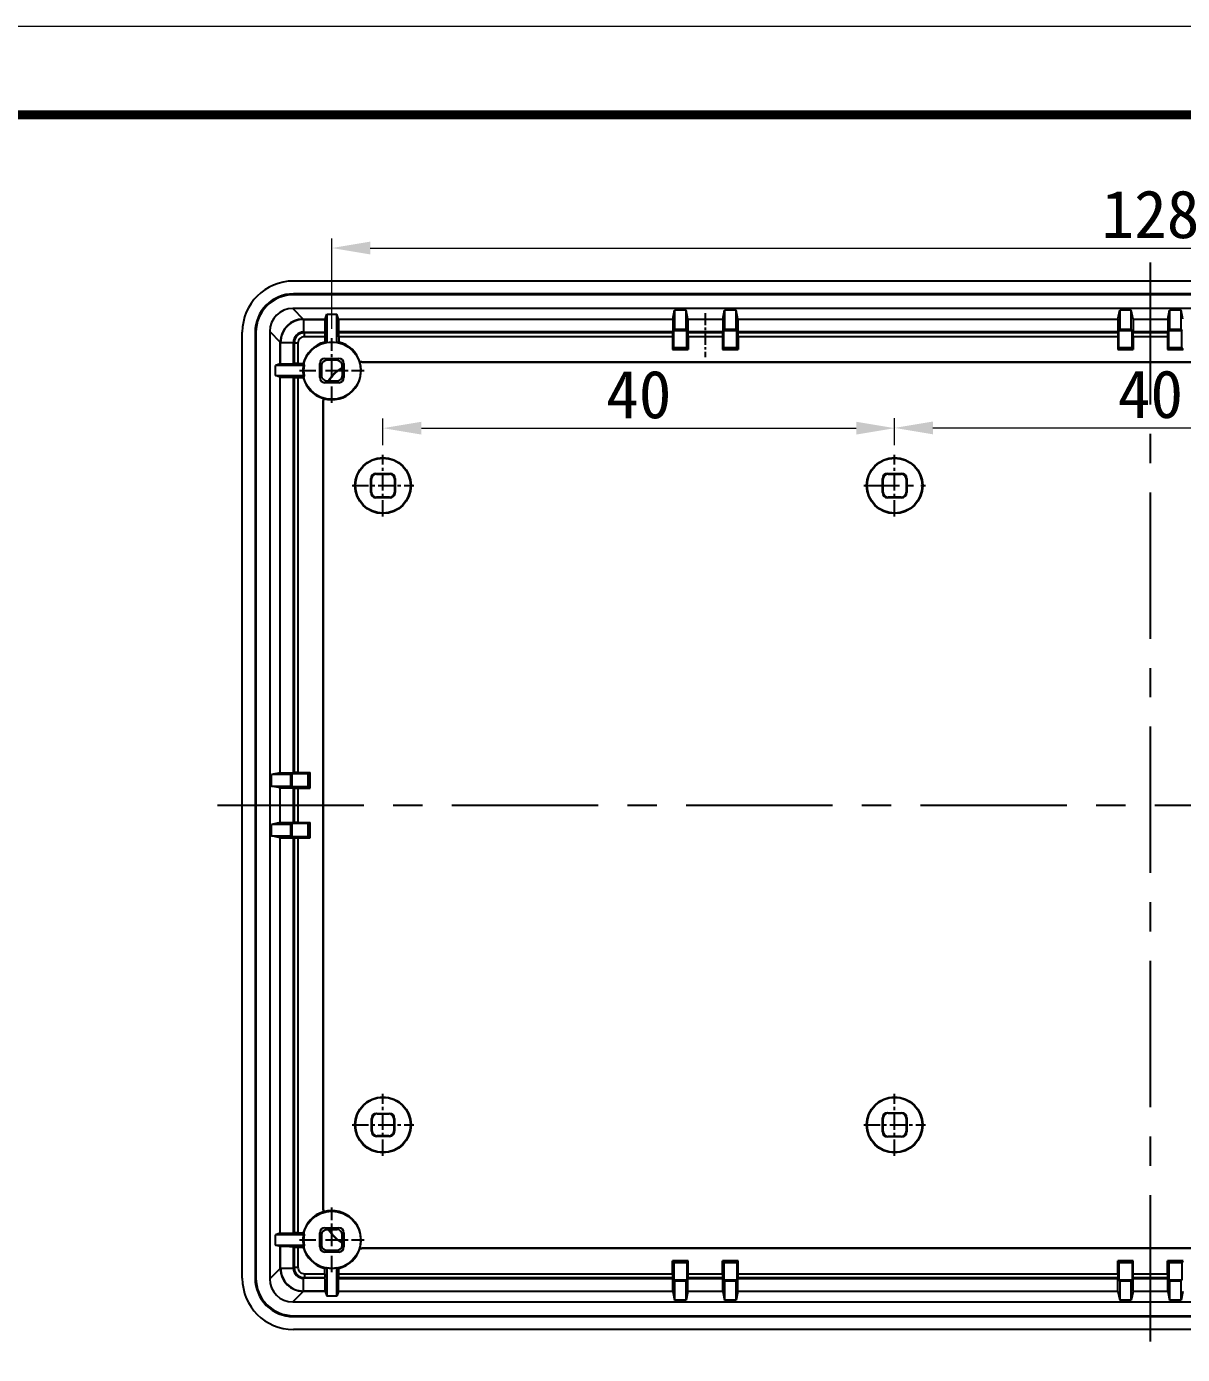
# Model space of a CAD drawing. Header units: millimetres. Extents: x 1893 to 2294, y -410 to -132.
# Drawn here: x 2103.8 to 2194.2, y -235.5 to -131.6 of the extents above; entities that cross this region are included whole.
import ezdxf

# ---------------------------------------------------------------- set-up
doc = ezdxf.new("R2010")
doc.units = ezdxf.units.MM
doc.linetypes.add('CENTER', pattern=[50.8, 31.75, -6.35, 6.35, -6.35])
doc.layers.add('dim', color=3, linetype='Continuous', lineweight=9)
doc.layers.add('from', color=7, linetype='Continuous', lineweight=13)
doc.styles.add('宋体', font='SimSun.ttf')
doc.dimstyles.new('YanXiu', dxfattribs={"dimscale": 1.5, "dimtxt": 2.5, "dimasz": 2.2, "dimexe": 0.65, "dimexo": 0.65, "dimgap": 0.5, "dimtad": 1, "dimdsep": 46, "dimtxsty": '宋体', "dimcen": 0, "dimclrd": 3, "dimclre": 3, "dimclrt": 3, "dimazin": 2, "dimtfac": 1, "dimtofl": 0, "dimtmove": 0, "dimatfit": 3, "dimfxl": 1, "dimlwd": 5, "dimlwe": 5, "dimarcsym": 0})

# ---------------------------------------------------------------- blocks, each defined once
blk = doc.blocks.new('*D14')
at = {"layer": 'Defpoints', "color": 0}
for p in [(2171.66, -163.04), (2131.66, -165.12), (2171.66, -165.12)]:
    blk.add_point(p, dxfattribs=at)
at = {"layer": 'dim', "color": 3, "lineweight": 5}
for p, q in [((2131.66, -164.37), (2131.66, -162.29)), ((2134.66, -163.04), (2168.66, -163.04)), ((2171.66, -164.37), (2171.66, -162.29))]:
    blk.add_line(p, q, dxfattribs=at)
at = {"layer": 'dim', "color": 3}
for points in [[(2134.66, -162.54), (2134.66, -163.54), (2131.66, -163.04)], [(2168.66, -162.54), (2168.66, -163.54), (2171.66, -163.04)]]:
    blk.add_solid(points, dxfattribs=at)
at = {"layer": 'dim', "color": 3, "insert": (2151.66, -160.42), "char_height": 3.75, "attachment_point": 5, "style": '宋体'}
blk.add_mtext('40', dxfattribs=at)
blk = doc.blocks.new('*D15')
at = {"layer": 'Defpoints', "color": 0}
for p in [(2211.66, -163.02), (2171.66, -165.12), (2211.66, -165.12)]:
    blk.add_point(p, dxfattribs=at)
at = {"layer": 'dim', "color": 3, "lineweight": 5}
for p, q in [((2171.66, -164.37), (2171.66, -162.27)), ((2174.66, -163.02), (2208.66, -163.02)), ((2211.66, -164.37), (2211.66, -162.27))]:
    blk.add_line(p, q, dxfattribs=at)
at = {"layer": 'dim', "color": 3}
for points in [[(2174.66, -162.52), (2174.66, -163.52), (2171.66, -163.02)], [(2208.66, -162.52), (2208.66, -163.52), (2211.66, -163.02)]]:
    blk.add_solid(points, dxfattribs=at)
at = {"layer": 'dim', "color": 3, "insert": (2191.66, -160.4), "char_height": 3.75, "attachment_point": 5, "style": '宋体'}
blk.add_mtext('40', dxfattribs=at)
blk = doc.blocks.new('*D35')
at = {"layer": 'Defpoints', "color": 0}
for p in [(2255.66, -148.95), (2127.66, -156.01), (2255.66, -156.01)]:
    blk.add_point(p, dxfattribs=at)
at = {"layer": 'dim', "color": 3, "lineweight": 5}
for p, q in [((2127.66, -155.26), (2127.66, -148.2)), ((2255.66, -155.26), (2255.66, -148.2)), ((2130.66, -148.95), (2252.66, -148.95))]:
    blk.add_line(p, q, dxfattribs=at)
at = {"layer": 'dim', "color": 3}
for points in [[(2130.66, -148.45), (2130.66, -149.45), (2127.66, -148.95)], [(2252.66, -148.45), (2252.66, -149.45), (2255.66, -148.95)]]:
    blk.add_solid(points, dxfattribs=at)
at = {"layer": 'dim', "color": 3, "insert": (2191.66, -146.33), "char_height": 3.75, "attachment_point": 5, "style": '宋体'}
blk.add_mtext('128', dxfattribs=at)

msp = doc.modelspace()

# ---------------------------------------------------------------- linework, layer by layer
at = {"color": 1, "linetype": 'CENTER', "ltscale": 0.360658}
for p, q in [((2191.66, -234.474), (2191.66, -150.073)), ((2118.716, -192.532), (2264.154, -192.532))]:
    msp.add_line(p, q, dxfattribs=at)
at = {"color": 7, "linetype": 'Continuous'}
for p, q in [((2258.662, -151.532), (2124.659, -151.532)), ((2124.66, -152.533), (2124.66, -152.603)), ((2258.66, -152.533), (2124.66, -152.533)), ((2258.66, -152.603), (2124.66, -152.603)), ((2124.608, -153.681), (2125.43, -154.503)), ((2258.713, -153.681), (2124.608, -153.681)), ((2125.43, -154.503), (2127.135, -154.503)), ((2125.456, -154.529), (2125.456, -155.529)), ((2125.456, -154.529), (2127.135, -154.529)), ((2127.135, -154.503), (2127.26, -154.126)), ((2127.135, -154.503), (2127.135, -154.529)), ((2127.26, -154.126), (2127.26, -156.367)), ((2127.26, -154.126), (2128.06, -154.126)), ((2128.06, -156.367), (2128.06, -154.126)), ((2128.186, -154.503), (2128.06, -154.126)), ((2128.186, -154.503), (2128.186, -155.503)), ((2128.186, -154.503), (2154.322, -154.503)), ((2154.322, -154.503), (2154.46, -153.812)), ((2154.322, -154.503), (2154.322, -155.503)), ((2154.46, -153.812), (2154.46, -155.312)), ((2155.36, -153.812), (2154.46, -153.812)), ((2155.36, -155.312), (2155.36, -153.812)), ((2155.498, -154.503), (2155.36, -153.812)), ((2155.498, -154.503), (2155.498, -155.503)), ((2155.498, -154.503), (2158.222, -154.503)), ((2158.222, -154.503), (2158.36, -153.812)), ((2158.222, -154.503), (2158.222, -155.503)), ((2158.36, -153.812), (2158.36, -155.312)), ((2159.26, -153.812), (2158.36, -153.812)), ((2159.26, -155.312), (2159.26, -153.812)), ((2159.398, -154.503), (2159.26, -153.812)), ((2159.398, -154.503), (2159.398, -155.503)), ((2159.398, -154.503), (2189.122, -154.503)), ((2189.122, -154.503), (2189.26, -153.812)), ((2189.122, -154.503), (2189.122, -155.503)), ((2189.26, -153.812), (2189.26, -155.312)), ((2190.16, -153.812), (2189.26, -153.812)), ((2190.16, -155.312), (2190.16, -153.812)), ((2190.298, -154.503), (2190.16, -153.812)), ((2190.298, -154.503), (2190.298, -155.503)), ((2190.298, -154.503), (2193.022, -154.503)), ((2193.022, -154.503), (2193.16, -153.812)), ((2193.022, -154.503), (2193.022, -155.503)), ((2193.16, -153.812), (2193.16, -155.312)), ((2194.06, -153.812), (2193.16, -153.812)), ((2194.06, -155.312), (2194.06, -153.812)), ((2194.198, -154.503), (2194.06, -153.812)), ((2120.66, -229.534), (2120.66, -155.531)), ((2121.661, -155.533), (2121.661, -229.532)), ((2121.661, -155.533), (2121.731, -155.533)), ((2121.731, -155.533), (2121.731, -229.532)), ((2122.809, -155.48), (2122.809, -229.585)), ((2122.809, -155.48), (2123.631, -156.302)), ((2125.456, -155.529), (2125.512, -155.585)), ((2125.456, -155.529), (2127.126, -155.529)), ((2125.512, -155.885), (2125.512, -155.585)), ((2127.108, -155.585), (2125.512, -155.585)), ((2127.126, -155.529), (2127.108, -155.585)), ((2128.186, -155.503), (2128.213, -155.585)), ((2154.322, -155.503), (2128.186, -155.503)), ((2154.306, -155.585), (2128.213, -155.585)), ((2154.322, -155.503), (2154.306, -155.585)), ((2154.46, -155.312), (2154.397, -155.416)), ((2154.397, -156.733), (2154.397, -155.416)), ((2155.423, -155.416), (2154.397, -155.416)), ((2155.36, -155.312), (2154.46, -155.312)), ((2155.36, -155.312), (2155.423, -155.416)), ((2155.423, -156.733), (2155.423, -155.416)), ((2155.498, -155.503), (2155.515, -155.585)), ((2158.222, -155.503), (2155.498, -155.503)), ((2158.206, -155.585), (2155.515, -155.585)), ((2158.222, -155.503), (2158.206, -155.585)), ((2158.36, -155.312), (2158.297, -155.416)), ((2158.297, -156.733), (2158.297, -155.416)), ((2159.323, -155.416), (2158.297, -155.416)), ((2159.26, -155.312), (2158.36, -155.312)), ((2159.26, -155.312), (2159.323, -155.416)), ((2159.323, -156.733), (2159.323, -155.416)), ((2159.398, -155.503), (2159.415, -155.585)), ((2189.122, -155.503), (2159.398, -155.503)), ((2189.106, -155.585), (2159.415, -155.585)), ((2189.122, -155.503), (2189.106, -155.585)), ((2189.26, -155.312), (2189.197, -155.416)), ((2189.197, -156.733), (2189.197, -155.416)), ((2190.223, -155.416), (2189.197, -155.416)), ((2190.16, -155.312), (2189.26, -155.312)), ((2190.16, -155.312), (2190.223, -155.416)), ((2190.223, -156.733), (2190.223, -155.416)), ((2190.298, -155.503), (2190.315, -155.585)), ((2193.022, -155.503), (2190.298, -155.503)), ((2193.006, -155.585), (2190.315, -155.585)), ((2193.022, -155.503), (2193.006, -155.585)), ((2193.16, -155.312), (2193.097, -155.416)), ((2193.097, -156.733), (2193.097, -155.416)), ((2194.123, -155.416), (2193.097, -155.416)), ((2194.06, -155.312), (2193.16, -155.312)), ((2194.06, -155.312), (2194.123, -155.416)), ((2194.123, -156.733), (2194.123, -155.416)), ((2123.631, -158.007), (2123.631, -156.302)), ((2123.657, -158.007), (2123.657, -156.328)), ((2123.657, -156.328), (2124.657, -156.328)), ((2124.657, -157.998), (2124.657, -156.328)), ((2124.657, -156.328), (2124.713, -156.385)), ((2124.713, -156.385), (2124.713, -157.98)), ((2125.013, -156.385), (2124.713, -156.385)), ((2125.013, -156.385), (2125.013, -157.977)), ((2127.105, -155.885), (2125.512, -155.885)), ((2127.105, -155.885), (2127.105, -156.305)), ((2128.216, -155.885), (2128.216, -156.305)), ((2154.304, -155.885), (2128.216, -155.885)), ((2154.304, -155.885), (2154.304, -156.889)), ((2154.397, -156.733), (2154.304, -156.889)), ((2154.397, -156.733), (2155.423, -156.733)), ((2155.423, -156.733), (2155.516, -156.889)), ((2155.516, -155.885), (2155.516, -156.889)), ((2158.204, -155.885), (2155.516, -155.885)), ((2158.204, -155.885), (2158.204, -156.889)), ((2158.297, -156.733), (2158.204, -156.889)), ((2158.297, -156.733), (2159.323, -156.733)), ((2159.323, -156.733), (2159.416, -156.889)), ((2159.416, -155.885), (2159.416, -156.889)), ((2189.104, -155.885), (2159.416, -155.885)), ((2189.104, -155.885), (2189.104, -156.889)), ((2189.197, -156.733), (2189.104, -156.889)), ((2189.197, -156.733), (2190.223, -156.733)), ((2190.223, -156.733), (2190.316, -156.889)), ((2190.316, -155.885), (2190.316, -156.889)), ((2193.004, -155.885), (2190.316, -155.885)), ((2193.004, -155.885), (2193.004, -156.889)), ((2193.097, -156.733), (2193.004, -156.889)), ((2193.097, -156.733), (2194.123, -156.733)), ((2194.123, -156.733), (2194.216, -156.889)), ((2127.11, -157.582), (2127.258, -157.731)), ((2127.11, -157.582), (2128.21, -157.582)), ((2128.062, -157.731), (2127.258, -157.731)), ((2128.062, -157.731), (2128.21, -157.582)), ((2130.013, -157.885), (2130.013, -157.858)), ((2130.013, -157.858), (2253.308, -157.858)), ((2154.304, -156.889), (2155.516, -156.889)), ((2158.204, -156.889), (2159.416, -156.889)), ((2189.104, -156.889), (2190.316, -156.889)), ((2193.004, -156.889), (2194.216, -156.889)), ((2123.631, -158.007), (2123.254, -158.132)), ((2123.254, -158.932), (2123.254, -158.132)), ((2125.495, -158.132), (2123.254, -158.132)), ((2123.631, -158.007), (2123.657, -158.007)), ((2124.657, -157.998), (2124.713, -157.98)), ((2125.013, -157.977), (2125.433, -157.977)), ((2126.71, -159.082), (2126.71, -157.982)), ((2126.71, -157.982), (2126.858, -158.131)), ((2126.858, -158.131), (2126.858, -158.934)), ((2128.462, -158.131), (2128.61, -157.982)), ((2128.462, -158.284), (2128.462, -158.131)), ((2128.465, -158.284), (2128.467, -158.313)), ((2128.467, -158.313), (2128.467, -158.94)), ((2128.61, -157.982), (2128.61, -159.082)), ((2130.013, -157.885), (2253.308, -157.885)), ((2123.631, -159.058), (2123.254, -158.932)), ((2123.254, -158.932), (2125.495, -158.932)), ((2123.631, -189.994), (2123.631, -159.058)), ((2123.631, -159.058), (2124.631, -159.058)), ((2124.631, -159.058), (2124.631, -189.994)), ((2124.631, -159.058), (2124.713, -159.085)), ((2124.713, -159.085), (2124.713, -189.978)), ((2125.013, -159.088), (2125.013, -189.976)), ((2125.013, -159.088), (2125.433, -159.088)), ((2126.71, -159.082), (2126.858, -158.934)), ((2127.11, -159.482), (2127.258, -159.334)), ((2128.21, -159.482), (2127.11, -159.482)), ((2127.258, -159.334), (2127.412, -159.334)), ((2127.412, -159.337), (2127.441, -159.339)), ((2127.441, -159.339), (2128.067, -159.339)), ((2128.067, -159.339), (2128.21, -159.482)), ((2128.467, -158.94), (2128.61, -159.082)), ((2126.986, -224.18), (2126.986, -160.885)), ((2127.013, -160.885), (2126.986, -160.885)), ((2127.013, -224.18), (2127.013, -160.885)), ((2130.754, -167.026), (2130.71, -166.982)), ((2130.71, -168.082), (2130.71, -166.982)), ((2130.754, -168.039), (2130.754, -167.026)), ((2131.11, -166.582), (2132.21, -166.582)), ((2131.154, -166.626), (2131.11, -166.582)), ((2131.154, -166.626), (2132.167, -166.626)), ((2132.167, -166.626), (2132.21, -166.582)), ((2132.567, -167.026), (2132.61, -166.982)), ((2132.567, -167.026), (2132.567, -168.039)), ((2132.61, -166.982), (2132.61, -168.082)), ((2170.71, -168.082), (2170.71, -166.982)), ((2170.754, -167.026), (2170.71, -166.982)), ((2170.754, -168.039), (2170.754, -167.026)), ((2171.154, -166.626), (2171.11, -166.582)), ((2171.11, -166.582), (2172.21, -166.582)), ((2171.154, -166.626), (2172.167, -166.626)), ((2172.167, -166.626), (2172.21, -166.582)), ((2172.567, -167.026), (2172.61, -166.982)), ((2172.567, -167.026), (2172.567, -168.039)), ((2172.61, -166.982), (2172.61, -168.082)), ((2130.754, -168.039), (2130.71, -168.082)), ((2132.567, -168.039), (2132.61, -168.082)), ((2170.754, -168.039), (2170.71, -168.082)), ((2172.567, -168.039), (2172.61, -168.082)), ((2131.154, -168.439), (2131.11, -168.482)), ((2132.21, -168.482), (2131.11, -168.482)), ((2132.167, -168.439), (2131.154, -168.439)), ((2132.167, -168.439), (2132.21, -168.482)), ((2171.154, -168.439), (2171.11, -168.482)), ((2172.21, -168.482), (2171.11, -168.482)), ((2172.167, -168.439), (2171.154, -168.439)), ((2172.167, -168.439), (2172.21, -168.482)), ((2123.631, -189.994), (2122.94, -190.132)), ((2123.631, -189.994), (2124.631, -189.994)), ((2124.44, -190.132), (2124.544, -190.07)), ((2124.544, -190.07), (2124.544, -191.095)), ((2125.809, -190.07), (2124.544, -190.07)), ((2124.631, -189.994), (2124.713, -189.978)), ((2125.013, -189.976), (2125.964, -189.976)), ((2125.809, -190.07), (2125.964, -189.976)), ((2125.809, -191.095), (2125.809, -190.07)), ((2125.964, -191.188), (2125.964, -189.976)), ((2122.94, -191.032), (2122.94, -190.132)), ((2124.44, -190.132), (2122.94, -190.132)), ((2123.631, -191.171), (2122.94, -191.032)), ((2122.94, -191.032), (2124.44, -191.032)), ((2124.44, -190.132), (2124.44, -191.032)), ((2124.44, -191.032), (2124.544, -191.095)), ((2125.809, -191.095), (2124.544, -191.095)), ((2125.809, -191.095), (2125.964, -191.188)), ((2123.631, -193.894), (2123.631, -191.171)), ((2123.631, -191.171), (2124.631, -191.171)), ((2124.631, -191.171), (2124.631, -193.894)), ((2124.631, -191.171), (2124.713, -191.187)), ((2124.713, -191.187), (2124.713, -193.878)), ((2125.013, -191.188), (2125.013, -193.876)), ((2125.013, -191.188), (2125.964, -191.188)), ((2123.631, -193.894), (2122.94, -194.032)), ((2122.94, -194.932), (2122.94, -194.032)), ((2124.44, -194.032), (2122.94, -194.032)), ((2123.631, -193.894), (2124.631, -193.894)), ((2124.44, -194.032), (2124.544, -193.97)), ((2124.44, -194.032), (2124.44, -194.932)), ((2124.544, -193.97), (2124.544, -194.995)), ((2125.809, -193.97), (2124.544, -193.97)), ((2124.631, -193.894), (2124.713, -193.878)), ((2125.013, -193.876), (2125.964, -193.876)), ((2125.809, -193.97), (2125.964, -193.876)), ((2125.809, -194.995), (2125.809, -193.97)), ((2125.964, -195.088), (2125.964, -193.876)), ((2123.631, -195.071), (2122.94, -194.932)), ((2122.94, -194.932), (2124.44, -194.932)), ((2123.631, -226.007), (2123.631, -195.071)), ((2123.631, -195.071), (2124.631, -195.071)), ((2124.44, -194.932), (2124.544, -194.995)), ((2125.809, -194.995), (2124.544, -194.995)), ((2124.631, -195.071), (2124.631, -226.007)), ((2124.631, -195.071), (2124.713, -195.087)), ((2124.713, -195.087), (2124.713, -225.98)), ((2125.013, -195.088), (2125.013, -225.977)), ((2125.013, -195.088), (2125.964, -195.088)), ((2125.809, -194.995), (2125.964, -195.088)), ((2130.76, -218.032), (2130.76, -217.032)), ((2130.804, -217.076), (2130.76, -217.032)), ((2131.204, -216.676), (2131.16, -216.632)), ((2131.16, -216.632), (2132.16, -216.632)), ((2131.204, -216.676), (2132.117, -216.676)), ((2132.117, -216.676), (2132.16, -216.632)), ((2132.517, -217.076), (2132.56, -217.032)), ((2132.56, -217.032), (2132.56, -218.032)), ((2170.754, -217.026), (2170.71, -216.982)), ((2170.71, -218.082), (2170.71, -216.982)), ((2170.754, -218.039), (2170.754, -217.026)), ((2171.154, -216.626), (2171.11, -216.582)), ((2171.11, -216.582), (2172.21, -216.582)), ((2171.154, -216.626), (2172.167, -216.626)), ((2172.167, -216.626), (2172.21, -216.582)), ((2172.567, -217.026), (2172.61, -216.982)), ((2172.567, -217.026), (2172.567, -218.039)), ((2172.61, -216.982), (2172.61, -218.082)), ((2130.804, -217.989), (2130.76, -218.032)), ((2130.804, -217.989), (2130.804, -217.076)), ((2132.517, -217.076), (2132.517, -217.989)), ((2132.517, -217.989), (2132.56, -218.032)), ((2170.754, -218.039), (2170.71, -218.082)), ((2172.567, -218.039), (2172.61, -218.082)), ((2131.204, -218.389), (2131.16, -218.432)), ((2132.16, -218.432), (2131.16, -218.432)), ((2132.117, -218.389), (2131.204, -218.389)), ((2132.117, -218.389), (2132.16, -218.432)), ((2171.154, -218.439), (2171.11, -218.482)), ((2172.21, -218.482), (2171.11, -218.482)), ((2172.167, -218.439), (2171.154, -218.439)), ((2172.167, -218.439), (2172.21, -218.482)), ((2127.013, -224.18), (2126.986, -224.18)), ((2123.631, -226.007), (2123.254, -226.132)), ((2123.254, -226.932), (2123.254, -226.132)), ((2125.495, -226.132), (2123.254, -226.132)), ((2123.631, -226.007), (2124.631, -226.007)), ((2124.631, -226.007), (2124.713, -225.98)), ((2125.013, -225.977), (2125.433, -225.977)), ((2126.71, -227.082), (2126.71, -225.982)), ((2126.71, -225.982), (2126.858, -226.131)), ((2126.858, -226.131), (2126.858, -226.934)), ((2127.11, -225.582), (2127.258, -225.731)), ((2127.11, -225.582), (2128.21, -225.582)), ((2127.412, -225.731), (2127.258, -225.731)), ((2127.412, -225.728), (2127.441, -225.725)), ((2127.441, -225.725), (2128.067, -225.725)), ((2128.067, -225.725), (2128.21, -225.582)), ((2128.467, -226.125), (2128.61, -225.982)), ((2128.467, -226.752), (2128.467, -226.125)), ((2128.61, -225.982), (2128.61, -227.082)), ((2123.631, -227.058), (2123.254, -226.932)), ((2123.254, -226.932), (2125.495, -226.932)), ((2123.631, -228.763), (2123.631, -227.058)), ((2123.631, -227.058), (2123.657, -227.058)), ((2123.657, -228.736), (2123.657, -227.058)), ((2124.657, -228.736), (2124.657, -227.067)), ((2124.657, -227.067), (2124.713, -227.085)), ((2124.713, -227.085), (2124.713, -228.68)), ((2125.013, -227.088), (2125.013, -228.68)), ((2125.013, -227.088), (2125.433, -227.088)), ((2126.71, -227.082), (2126.858, -226.934)), ((2127.11, -227.482), (2127.258, -227.334)), ((2127.258, -227.334), (2128.062, -227.334)), ((2128.062, -227.334), (2128.21, -227.482)), ((2128.462, -226.934), (2128.462, -226.781)), ((2128.462, -226.934), (2128.61, -227.082)), ((2128.465, -226.781), (2128.467, -226.752)), ((2130.013, -227.18), (2130.013, -227.206)), ((2253.308, -227.18), (2130.013, -227.18)), ((2253.308, -227.206), (2130.013, -227.206)), ((2128.21, -227.482), (2127.11, -227.482)), ((2154.397, -228.332), (2154.304, -228.176)), ((2154.304, -229.18), (2154.304, -228.176)), ((2155.516, -228.176), (2154.304, -228.176)), ((2154.397, -228.332), (2154.397, -229.648)), ((2155.423, -228.332), (2154.397, -228.332)), ((2155.423, -228.332), (2155.516, -228.176)), ((2155.423, -228.332), (2155.423, -229.648)), ((2155.516, -229.18), (2155.516, -228.176)), ((2158.297, -228.332), (2158.204, -228.176)), ((2158.204, -229.18), (2158.204, -228.176)), ((2159.416, -228.176), (2158.204, -228.176)), ((2158.297, -228.332), (2158.297, -229.648)), ((2159.323, -228.332), (2158.297, -228.332)), ((2159.323, -228.332), (2159.416, -228.176)), ((2159.323, -228.332), (2159.323, -229.648)), ((2159.416, -229.18), (2159.416, -228.176)), ((2190.316, -228.176), (2189.104, -228.176)), ((2189.197, -228.332), (2189.104, -228.176)), ((2189.104, -229.18), (2189.104, -228.176)), ((2190.223, -228.332), (2189.197, -228.332)), ((2189.197, -228.332), (2189.197, -229.648)), ((2190.223, -228.332), (2190.316, -228.176)), ((2190.223, -228.332), (2190.223, -229.648)), ((2190.316, -229.18), (2190.316, -228.176)), ((2194.216, -228.176), (2193.004, -228.176)), ((2193.097, -228.332), (2193.004, -228.176)), ((2193.004, -229.18), (2193.004, -228.176)), ((2194.123, -228.332), (2193.097, -228.332)), ((2193.097, -228.332), (2193.097, -229.648)), ((2194.123, -228.332), (2194.216, -228.176)), ((2194.123, -228.332), (2194.123, -229.648)), ((2121.661, -229.532), (2121.731, -229.532)), ((2122.809, -229.585), (2123.631, -228.763)), ((2123.657, -228.736), (2124.657, -228.736)), ((2124.657, -228.736), (2124.713, -228.68)), ((2125.013, -228.68), (2124.713, -228.68)), ((2125.456, -229.536), (2125.512, -229.48)), ((2125.456, -230.536), (2125.456, -229.536)), ((2127.126, -229.536), (2125.456, -229.536)), ((2125.512, -229.18), (2125.512, -229.48)), ((2125.512, -229.18), (2127.105, -229.18)), ((2125.512, -229.48), (2127.108, -229.48)), ((2127.105, -229.18), (2127.105, -228.76)), ((2127.126, -229.536), (2127.108, -229.48)), ((2127.26, -228.698), (2127.26, -230.939)), ((2128.06, -230.939), (2128.06, -228.698)), ((2128.186, -229.562), (2128.213, -229.48)), ((2128.213, -229.48), (2154.306, -229.48)), ((2128.216, -229.18), (2128.216, -228.76)), ((2128.216, -229.18), (2154.304, -229.18)), ((2154.322, -229.562), (2154.306, -229.48)), ((2155.498, -229.562), (2155.515, -229.48)), ((2155.515, -229.48), (2158.206, -229.48)), ((2155.516, -229.18), (2158.204, -229.18)), ((2158.222, -229.562), (2158.206, -229.48)), ((2159.398, -229.562), (2159.415, -229.48)), ((2159.415, -229.48), (2189.106, -229.48)), ((2159.416, -229.18), (2189.104, -229.18)), ((2189.122, -229.562), (2189.106, -229.48)), ((2190.298, -229.562), (2190.315, -229.48)), ((2190.315, -229.48), (2193.006, -229.48)), ((2190.316, -229.18), (2193.004, -229.18)), ((2193.022, -229.562), (2193.006, -229.48)), ((2124.608, -231.384), (2125.43, -230.562)), ((2127.135, -230.562), (2125.43, -230.562)), ((2127.135, -230.536), (2125.456, -230.536)), ((2127.135, -230.562), (2127.135, -230.536)), ((2127.135, -230.562), (2127.26, -230.939)), ((2128.186, -230.562), (2128.06, -230.939)), ((2128.186, -230.562), (2128.186, -229.562)), ((2128.186, -229.562), (2154.322, -229.562)), ((2154.322, -230.562), (2128.186, -230.562)), ((2154.322, -230.562), (2154.322, -229.562)), ((2154.322, -230.562), (2154.46, -231.253)), ((2154.46, -229.753), (2154.397, -229.648)), ((2154.397, -229.648), (2155.423, -229.648)), ((2154.46, -229.753), (2154.46, -231.253)), ((2155.36, -229.753), (2154.46, -229.753)), ((2155.36, -229.753), (2155.423, -229.648)), ((2155.36, -231.253), (2155.36, -229.753)), ((2155.498, -230.562), (2155.36, -231.253)), ((2155.498, -230.562), (2155.498, -229.562)), ((2155.498, -229.562), (2158.222, -229.562)), ((2158.222, -230.562), (2155.498, -230.562)), ((2158.222, -230.562), (2158.222, -229.562)), ((2158.222, -230.562), (2158.36, -231.253)), ((2158.36, -229.753), (2158.297, -229.648)), ((2158.297, -229.648), (2159.323, -229.648)), ((2158.36, -229.753), (2158.36, -231.253)), ((2159.26, -229.753), (2158.36, -229.753)), ((2159.26, -229.753), (2159.323, -229.648)), ((2159.26, -231.253), (2159.26, -229.753)), ((2159.398, -230.562), (2159.26, -231.253)), ((2159.398, -230.562), (2159.398, -229.562)), ((2159.398, -229.562), (2189.122, -229.562)), ((2189.122, -230.562), (2159.398, -230.562)), ((2189.122, -230.562), (2189.122, -229.562)), ((2189.122, -230.562), (2189.26, -231.253)), ((2189.197, -229.648), (2190.223, -229.648)), ((2189.26, -229.753), (2189.197, -229.648)), ((2190.16, -229.753), (2189.26, -229.753)), ((2189.26, -229.753), (2189.26, -231.253)), ((2190.16, -229.753), (2190.223, -229.648)), ((2190.16, -231.253), (2190.16, -229.753)), ((2190.298, -230.562), (2190.16, -231.253)), ((2190.298, -229.562), (2193.022, -229.562)), ((2190.298, -230.562), (2190.298, -229.562)), ((2193.022, -230.562), (2190.298, -230.562)), ((2193.022, -230.562), (2193.022, -229.562)), ((2193.022, -230.562), (2193.16, -231.253)), ((2193.097, -229.648), (2194.123, -229.648)), ((2193.16, -229.753), (2193.097, -229.648)), ((2194.06, -229.753), (2193.16, -229.753)), ((2193.16, -229.753), (2193.16, -231.253)), ((2194.06, -229.753), (2194.123, -229.648)), ((2194.06, -231.253), (2194.06, -229.753)), ((2194.198, -230.562), (2194.06, -231.253)), ((2124.608, -231.384), (2258.713, -231.384)), ((2128.06, -230.939), (2127.26, -230.939)), ((2155.36, -231.253), (2154.46, -231.253)), ((2159.26, -231.253), (2158.36, -231.253)), ((2190.16, -231.253), (2189.26, -231.253)), ((2194.06, -231.253), (2193.16, -231.253)), ((2124.66, -232.532), (2124.66, -232.462)), ((2124.66, -232.462), (2258.66, -232.462)), ((2124.66, -232.532), (2258.66, -232.532)), ((2258.662, -233.532), (2124.659, -233.532))]:
    msp.add_line(p, q, dxfattribs=at)
at = {"color": 1, "linetype": 'CENTER', "ltscale": 0.03}
msp.add_line((2156.86, -154.032), (2156.86, -157.478), dxfattribs=at)
at = {"color": 1, "linetype": 'CENTER', "ltscale": 0.04}
for p, q in [((2127.66, -161.055), (2127.66, -156.01)), ((2125.138, -158.532), (2130.183, -158.532)), ((2131.66, -169.945), (2131.66, -165.119)), ((2171.66, -169.945), (2171.66, -165.119)), ((2129.247, -167.532), (2134.073, -167.532)), ((2131.66, -219.945), (2131.66, -215.119)), ((2171.66, -219.945), (2171.66, -215.119)), ((2129.247, -217.532), (2134.073, -217.532)), ((2169.247, -217.532), (2174.073, -217.532)), ((2127.66, -229.058), (2127.66, -224.007)), ((2125.135, -226.532), (2130.185, -226.532))]:
    msp.add_line(p, q, dxfattribs=at)
at = {"color": 1, "linetype": 'CENTER', "ltscale": 0.087745}
msp.add_line((2169.247, -167.532), (2174.073, -167.532), dxfattribs=at)
at = {"color": 7, "linetype": 'Continuous'}
for centre, radius in [((2127.66, -158.532), 2.25), ((2131.66, -167.532), 2.194), ((2131.66, -167.532), 2.15), ((2171.66, -167.532), 2.194), ((2171.66, -167.532), 2.15), ((2131.66, -217.532), 2.194), ((2131.66, -217.532), 2.15), ((2171.66, -217.532), 2.194), ((2171.66, -217.532), 2.15), ((2127.66, -226.532), 2.25)]:
    msp.add_circle(centre, radius, dxfattribs=at)
for centre, radius, start, end in [((2124.66, -155.532), 2.999, 89.99544, 180.00456), ((2124.66, -155.533), 2.929, 89.99857, 180.00143), ((2125.456, -156.328), 1.799, 89.99464, 180.00523), ((2125.455, -156.327), 0.799, 89.92441, 180.07241), ((2125.513, -156.385), 0.8, 90.01282, 179.98718), ((2125.512, -156.384), 0.5, 89.99303, 180.00697), ((2127.66, -158.532), 2.296, 103.99978, 166.00022), ((2127.66, -158.532), 2.202, 79.53567, 100.46433), ((2127.66, -158.532), 2.296, 16.96737, 76.00022), ((2130.013, -160.885), 3.026, 90, 92.96634), ((2127.623, -158.308), 2.277, 10.62808, 11.29409), ((2127.66, -158.532), 2.202, 169.53567, 190.46433), ((2127.66, -158.532), 2.293, 253.69028, 16.30972), ((2130.013, -160.885), 3.026, 120.76161, 149.23839), ((2130.013, -160.885), 3, 121.0016, 148.9984), ((2130.013, -160.885), 3, 90, 92.89604), ((2127.66, -158.532), 2.296, 193.99978, 253.03263), ((2130.013, -160.885), 3.026, 177.03366, 180), ((2127.436, -158.496), 2.277, 258.70591, 259.37192), ((2130.013, -160.885), 3, 177.10396, 180), ((2132.21, -168.082), 0.4, 269.9991, 0.0009), ((2132.16, -218.032), 0.4, 269.9991, 0.0009), ((2127.66, -226.532), 2.296, 106.96737, 166.00022), ((2130.013, -224.18), 3.026, 180, 182.96634), ((2127.436, -226.569), 2.277, 100.62808, 101.29409), ((2130.013, -224.18), 3, 180, 182.89604), ((2127.66, -226.532), 2.293, 343.69028, 106.30972), ((2127.66, -226.532), 2.202, 169.53567, 190.46433), ((2130.013, -224.18), 3.026, 210.76161, 239.23839), ((2130.013, -224.18), 3, 211.0016, 238.9984), ((2127.66, -226.532), 2.296, 193.99978, 256.00022), ((2127.66, -226.532), 2.296, 283.99978, 343.03263), ((2127.623, -226.756), 2.277, 348.70591, 349.37192), ((2130.013, -224.18), 3.026, 267.03366, 270), ((2130.013, -224.18), 3, 267.10396, 270), ((2124.66, -229.533), 2.999, 179.99545, 270.00455), ((2124.66, -229.532), 2.929, 179.99857, 270.00143), ((2125.456, -228.737), 1.799, 179.99464, 270.00523), ((2125.455, -228.738), 0.799, 179.92441, 270.07241), ((2125.513, -228.68), 0.8, 180.01282, 269.98718), ((2125.512, -228.68), 0.5, 179.99304, 270.00696), ((2127.66, -226.532), 2.202, 259.53567, 280.46433)]:
    msp.add_arc(centre, radius, start, end, dxfattribs=at)
for centre, major_axis, ratio, start_param, end_param in [((2124.662, -155.534), (2.83, -2.83), 0.999315, 2.3565371, 3.9266482), ((2124.609, -155.481), (-1.274, 1.274), 0.999315, -0.7850555, 0.7850555), ((2125.431, -156.303), (-1.274, 1.274), 0.999315, -0.7850555, 0.7850555), ((2127.126, -154.529), (0, 1), 0.0087269, -3.1154127, -1.5707963), ((2127.108, -155.885), (0, 0.3), 0.0087269, 0.0261799, 1.5707963), ((2128.213, -155.885), (0, 0.3), 0.0087269, -1.5707963, -0.0261799), ((2154.306, -155.885), (0, 0.3), 0.005236, 0.0261799, 1.5707963), ((2155.515, -155.885), (0, 0.3), 0.005236, -1.5707963, -0.0261799), ((2158.206, -155.885), (0, 0.3), 0.005236, 0.0261799, 1.5707963), ((2159.415, -155.885), (0, 0.3), 0.005236, -1.5707963, -0.0261799), ((2189.106, -155.885), (0, 0.3), 0.005236, 0.0261799, 1.5707963), ((2190.315, -155.885), (0, 0.3), 0.005236, -1.5707963, -0.0261799), ((2193.006, -155.885), (0, 0.3), 0.005236, 0.0261799, 1.5707963), ((2125.821, -158.532), (3.066, 0), 0.8000073, 1.0820346, 1.1385953), ((2129.5, -158.532), (3.066, 0), 0.8000073, 2.0029974, 2.0595581), ((2127.11, -157.982), (-0.283, 0.283), 0.9999726, -0.7853845, 0.7853845), ((2127.258, -158.131), (0.283, -0.283), 0.9999726, 2.3562082, 3.9269771), ((2128.062, -158.131), (0.283, 0.283), 0.9999726, -0.7853845, 0.7853845), ((2128.21, -157.982), (0.283, 0.283), 0.9999726, -0.7853845, 0.7853845), ((2123.657, -157.998), (1, 0), 0.0087269, -1.5707963, -0.0261799), ((2125.013, -157.98), (0.3, 0), 0.0087269, 1.5707963, 3.1154127), ((2127.66, -156.693), (0, 3.066), 0.8000073, -4.2801879, -4.2236272), ((2125.013, -159.085), (0.3, 0), 0.0087269, -3.1154127, -1.5707963), ((2127.66, -160.372), (0, 3.066), 0.8000073, 1.0820346, 1.1385953), ((2127.11, -159.082), (0.283, 0.283), 0.9999726, 2.3562082, 3.9269771), ((2127.258, -158.934), (0.283, 0.283), 0.9999726, 2.3562082, 3.9269771), ((2128.067, -158.939), (0.283, -0.283), 0.9999726, -0.7853845, 0.7853845), ((2128.21, -159.082), (0.283, -0.283), 0.9999726, -0.7853845, 0.7853845), ((2131.11, -166.982), (0.283, -0.283), 0.9999239, 2.3562326, 3.9269527), ((2131.154, -167.026), (-0.283, 0.283), 0.9999239, -0.7853601, 0.7853601), ((2132.167, -167.026), (0.283, 0.283), 0.9999239, -0.7853601, 0.7853601), ((2132.21, -166.982), (0.283, 0.283), 0.9999239, -0.7853601, 0.7853601), ((2171.11, -166.982), (0.283, -0.283), 0.9999239, 2.3562326, 3.9269527), ((2171.154, -167.026), (-0.283, 0.283), 0.9999239, -0.7853601, 0.7853601), ((2172.167, -167.026), (0.283, 0.283), 0.9999239, -0.7853601, 0.7853601), ((2172.21, -166.982), (0.283, 0.283), 0.9999239, -0.7853601, 0.7853601), ((2131.11, -168.082), (0.283, 0.283), 0.9999239, -3.9269527, -2.3562326), ((2131.154, -168.039), (-0.283, -0.283), 0.9999239, -0.7853601, 0.7853601), ((2132.167, -168.039), (0.283, -0.283), 0.9999239, -0.7853601, 0.7853601), ((2171.11, -168.082), (0.283, 0.283), 0.9999239, -3.9269527, -2.3562326), ((2171.154, -168.039), (-0.283, -0.283), 0.9999239, -0.7853601, 0.7853601), ((2172.167, -168.039), (0.283, -0.283), 0.9999239, -0.7853601, 0.7853601), ((2172.21, -168.082), (0.283, -0.283), 0.9999239, -0.7853601, 0.7853601), ((2125.013, -189.978), (0.3, 0), 0.005236, 1.5707963, 3.1154127), ((2125.013, -191.187), (0.3, 0), 0.005236, -3.1154127, -1.5707963), ((2125.013, -193.878), (0.3, 0), 0.005236, 1.5707963, 3.1154127), ((2125.013, -195.087), (0.3, 0), 0.005236, -3.1154127, -1.5707963), ((2131.16, -217.032), (-0.283, 0.283), 0.9999239, -0.7853601, 0.7853601), ((2131.204, -217.076), (-0.283, 0.283), 0.9999239, -0.7853601, 0.7853601), ((2132.117, -217.076), (0.283, 0.283), 0.9999239, -0.7853601, 0.7853601), ((2132.16, -217.032), (0.283, 0.283), 0.9999239, -0.7853601, 0.7853601), ((2171.11, -216.982), (0.283, -0.283), 0.9999239, 2.3562326, 3.9269527), ((2171.154, -217.026), (-0.283, 0.283), 0.9999239, -0.7853601, 0.7853601), ((2172.167, -217.026), (0.283, 0.283), 0.9999239, -0.7853601, 0.7853601), ((2172.21, -216.982), (0.283, 0.283), 0.9999239, -0.7853601, 0.7853601), ((2131.16, -218.032), (0.283, 0.283), 0.9999239, -3.9269527, -2.3562326), ((2131.204, -217.989), (-0.283, -0.283), 0.9999239, -0.7853601, 0.7853601), ((2132.117, -217.989), (0.283, -0.283), 0.9999239, -0.7853601, 0.7853601), ((2171.11, -218.082), (0.283, 0.283), 0.9999239, -3.9269527, -2.3562326), ((2171.154, -218.039), (-0.283, -0.283), 0.9999239, -0.7853601, 0.7853601), ((2172.167, -218.039), (0.283, -0.283), 0.9999239, -0.7853601, 0.7853601), ((2172.21, -218.082), (0.283, -0.283), 0.9999239, -0.7853601, 0.7853601), ((2125.013, -225.98), (0.3, 0), 0.0087269, 1.5707963, 3.1154127), ((2127.66, -224.693), (0, 3.066), 0.8000073, -4.2801879, -4.2236272), ((2127.11, -225.982), (0.283, -0.283), 0.9999726, 2.3562082, 3.9269771), ((2127.258, -226.131), (0.283, -0.283), 0.9999726, 2.3562082, 3.9269771), ((2128.067, -226.125), (0.283, 0.283), 0.9999726, -0.7853845, 0.7853845), ((2128.21, -225.982), (0.283, 0.283), 0.9999726, -0.7853845, 0.7853845), ((2123.657, -227.067), (1, 0), 0.0087269, 0.0261799, 1.5707963), ((2125.013, -227.085), (0.3, 0), 0.0087269, -3.1154127, -1.5707963), ((2127.66, -228.372), (0, 3.066), 0.8000073, 1.0820346, 1.1385953), ((2127.11, -227.082), (0.283, 0.283), 0.9999726, 2.3562082, 3.9269771), ((2127.258, -226.934), (0.283, 0.283), 0.9999726, 2.3562082, 3.9269771), ((2128.062, -226.934), (0.283, -0.283), 0.9999726, -0.7853845, 0.7853845), ((2128.21, -227.082), (0.283, -0.283), 0.9999726, -0.7853845, 0.7853845), ((2124.662, -229.531), (2.83, 2.83), 0.999315, 2.3565371, 3.9266482), ((2125.431, -228.761), (1.274, 1.274), 0.999315, -3.9266482, -2.3565371), ((2125.821, -226.532), (3.066, 0), 0.8000073, -1.1385953, -1.0820346), ((2127.108, -229.18), (0, 0.3), 0.0087269, -4.712389, -3.1677726), ((2127.126, -230.536), (0, 1), 0.0087269, -1.5707963, -0.0261799), ((2129.5, -226.532), (3.066, 0), 0.8000073, -2.0595581, -2.0029974), ((2128.213, -229.18), (0, 0.3), 0.0087269, -3.1154127, -1.5707963), ((2154.306, -229.18), (0, 0.3), 0.005236, -4.712389, -3.1677726), ((2155.515, -229.18), (0, 0.3), 0.005236, -3.1154127, -1.5707963), ((2158.206, -229.18), (0, 0.3), 0.005236, -4.712389, -3.1677726), ((2159.415, -229.18), (0, 0.3), 0.005236, -3.1154127, -1.5707963), ((2189.106, -229.18), (0, 0.3), 0.005236, -4.712389, -3.1677726), ((2190.315, -229.18), (0, 0.3), 0.005236, -3.1154127, -1.5707963), ((2193.006, -229.18), (0, 0.3), 0.005236, -4.712389, -3.1677726), ((2124.609, -229.583), (1.274, 1.274), 0.999315, 2.3565371, 3.9266482)]:
    msp.add_ellipse(centre, major_axis=major_axis, ratio=ratio, start_param=start_param, end_param=end_param, dxfattribs=at)
at = {"layer": 'from'}
msp.add_lwpolyline([(1892.656, -410.242), (2293.593, -410.242), (2293.593, -131.627), (1892.656, -131.627)], close=True, dxfattribs=at)
at = {"layer": 'from', "const_width": 0.691}
msp.add_lwpolyline([(1899.566, -403.332), (1899.566, -138.537), (2286.683, -138.537), (2286.683, -403.332), (1899.566, -403.332)], dxfattribs=at)

# ---------------------------------------------------------------- dimensions: what is measured, and where the dimension line sits
at = {"layer": 'dim'}
for base, p1, p2, picture, middle in [((2255.66, -148.954), (2127.66, -156.01), (2255.66, -156.007), '*D35', (2191.66, -146.329)), ((2171.66, -163.044), (2131.66, -165.119), (2171.66, -165.119), '*D14', (2151.66, -160.419)), ((2211.66, -163.024), (2171.66, -165.119), (2211.66, -165.119), '*D15', (2191.66, -160.4))]:
    dim = msp.add_linear_dim(base=base, p1=p1, p2=p2, dimstyle='YanXiu', override={"dimasz": 2, "dimexe": 0.49975, "dimexo": 0.49975, "dimgap": 0.49975}, dxfattribs=at)
    dim.commit()
    dim.dimension.update_dxf_attribs({"geometry": picture, "text_midpoint": middle})

doc.saveas('drawing.dxf')
